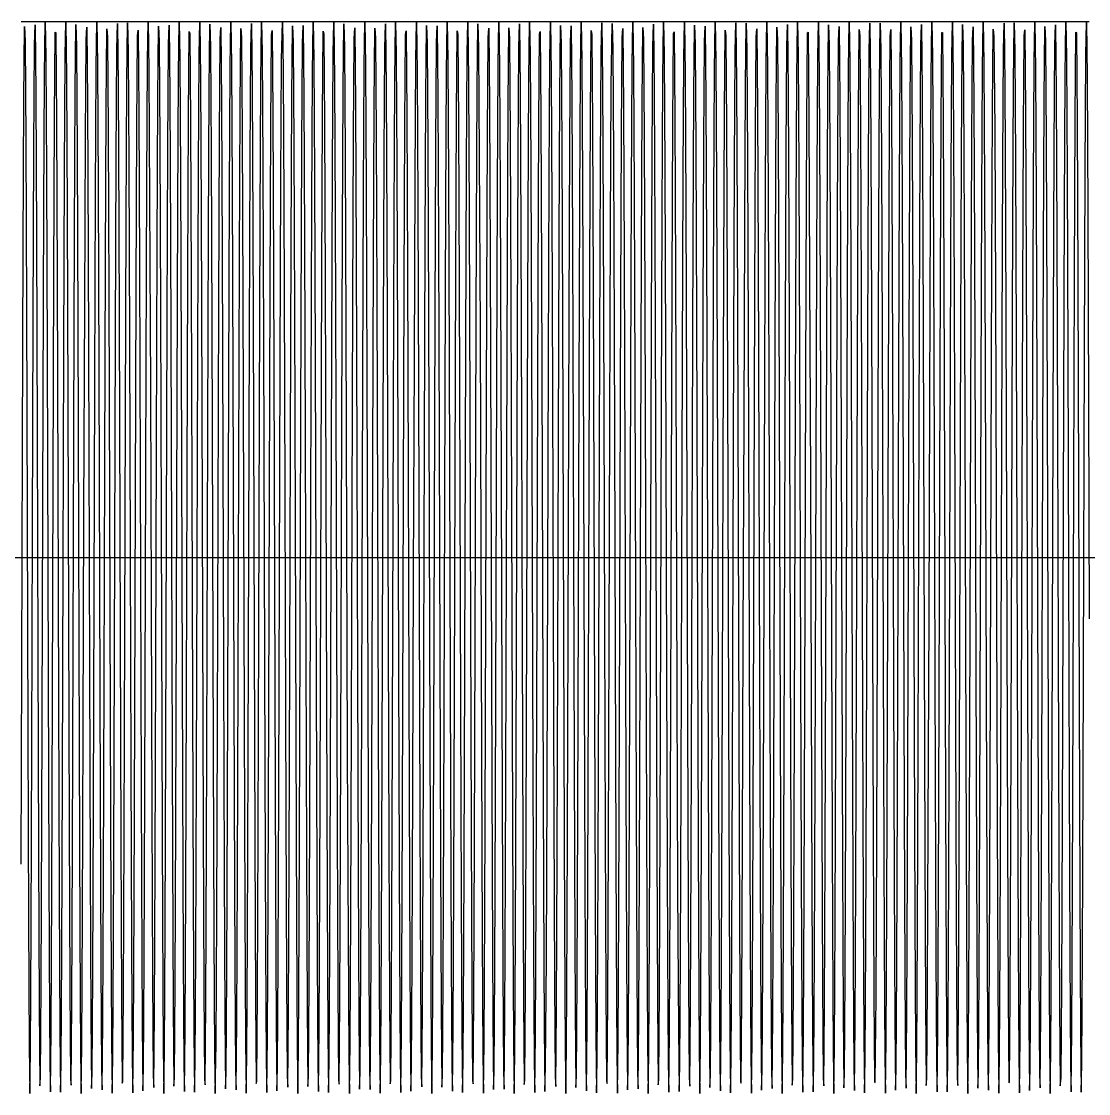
# Model space of a CAD drawing. Header units: metres. Extents: x 5 to 509, y -1 to 159.
# Drawn here: x 212.22 to 228.15, y 121 to 137 of the extents above; entities that cross this region are included whole.
import ezdxf

# ---------------------------------------------------------------- set-up
doc = ezdxf.new("R2010")
doc.units = ezdxf.units.M
doc.linetypes.add('DASHED', pattern=[0.6, 0.35, -0.25])
doc.layers.add('BASE', color=8, linetype='Continuous')
doc.layers.add('WAVE', color=7, linetype='Continuous')

msp = doc.modelspace()

# ---------------------------------------------------------------- linework, layer by layer
at = {"layer": 'BASE'}
msp.add_line((29, 129), (501, 129), dxfattribs=at)
at = {"layer": 'WAVE', "linetype": 'DASHED'}
msp.add_lwpolyline([(212.216, 137), (212.226, 137), (212.236, 137), (212.246, 137), (212.256, 137), (212.266, 137), (212.276, 137), (212.286, 137), (212.296, 137), (212.306, 137), (212.316, 137), (212.326, 137), (212.336, 137), (212.346, 137), (212.356, 137), (212.366, 137), (212.376, 137), (212.386, 137), (212.396, 137), (212.406, 137), (212.416, 137), (212.426, 137), (212.436, 137), (212.446, 137), (212.456, 137), (212.466, 137), (212.476, 137), (212.486, 137), (212.496, 137), (212.506, 137), (212.516, 137), (212.526, 137), (212.536, 137), (212.546, 137), (212.556, 137), (212.566, 137), (212.576, 137), (212.586, 137), (212.596, 137), (212.606, 137), (212.616, 137), (212.626, 137), (212.636, 137), (212.646, 137), (212.656, 137), (212.666, 137), (212.676, 137), (212.686, 137), (212.696, 137), (212.706, 137), (212.716, 137), (212.726, 137), (212.736, 137), (212.746, 137), (212.756, 137), (212.766, 137), (212.776, 137), (212.786, 137), (212.796, 137), (212.806, 137), (212.816, 137), (212.826, 137), (212.836, 137), (212.846, 137), (212.856, 137), (212.866, 137), (212.876, 137), (212.886, 137), (212.896, 137), (212.906, 137), (212.916, 137), (212.926, 137), (212.936, 137), (212.946, 137), (212.956, 137), (212.966, 137), (212.976, 137), (212.986, 137), (212.996, 137), (213.006, 137), (213.016, 137), (213.026, 137), (213.036, 137), (213.046, 137), (213.056, 137), (213.066, 137), (213.076, 137), (213.086, 137), (213.096, 137), (213.106, 137), (213.116, 137), (213.126, 137), (213.136, 137), (213.146, 137), (213.156, 137), (213.166, 137), (213.176, 137), (213.186, 137), (213.196, 137), (213.206, 137), (213.216, 137), (213.226, 137), (213.236, 137), (213.246, 137), (213.256, 137), (213.266, 137), (213.276, 137), (213.286, 137), (213.296, 137), (213.306, 137), (213.316, 137), (213.326, 137), (213.336, 137), (213.346, 137), (213.356, 137), (213.366, 137), (213.376, 137), (213.386, 137), (213.396, 137), (213.406, 137), (213.416, 137), (213.426, 137), (213.436, 137), (213.446, 137), (213.456, 137), (213.466, 137), (213.476, 137), (213.486, 137), (213.496, 137), (213.506, 137), (213.516, 137), (213.526, 137), (213.536, 137), (213.546, 137), (213.556, 137), (213.566, 137), (213.576, 137), (213.586, 137), (213.596, 137), (213.606, 137), (213.616, 137), (213.626, 137), (213.636, 137), (213.646, 137), (213.656, 137), (213.666, 137), (213.676, 137), (213.686, 137), (213.696, 137), (213.706, 137), (213.716, 137), (213.726, 137), (213.736, 137), (213.746, 137), (213.756, 137), (213.766, 137), (213.776, 137), (213.786, 137), (213.796, 137), (213.806, 137), (213.816, 137), (213.826, 137), (213.836, 137), (213.846, 137), (213.856, 137), (213.866, 137), (213.876, 137), (213.886, 137), (213.896, 137), (213.906, 137), (213.916, 137), (213.926, 137), (213.936, 137), (213.946, 137), (213.956, 137), (213.966, 137), (213.976, 137), (213.986, 137), (213.996, 137), (214.006, 137), (214.016, 137), (214.026, 137), (214.036, 137), (214.046, 137), (214.056, 137), (214.066, 137), (214.076, 137), (214.086, 137), (214.096, 137), (214.106, 137), (214.116, 137), (214.126, 137), (214.136, 137), (214.146, 137), (214.156, 137), (214.166, 137), (214.176, 137), (214.186, 137), (214.196, 137), (214.206, 137), (214.216, 137), (214.226, 137), (214.236, 137), (214.246, 137), (214.256, 137), (214.266, 137), (214.276, 137), (214.286, 137), (214.296, 137), (214.306, 137), (214.316, 137), (214.326, 137), (214.336, 137), (214.346, 137), (214.356, 137), (214.366, 137), (214.376, 137), (214.386, 137), (214.396, 137), (214.406, 137), (214.416, 137), (214.426, 137), (214.436, 137), (214.446, 137), (214.456, 137), (214.466, 137), (214.476, 137), (214.486, 137), (214.496, 137), (214.506, 137), (214.516, 137), (214.526, 137), (214.536, 137), (214.546, 137), (214.556, 137), (214.566, 137), (214.576, 137), (214.586, 137), (214.596, 137), (214.606, 137), (214.616, 137), (214.626, 137), (214.636, 137), (214.646, 137), (214.656, 137), (214.666, 137), (214.676, 137), (214.686, 137), (214.696, 137), (214.706, 137), (214.716, 137), (214.726, 137), (214.736, 137), (214.746, 137), (214.756, 137), (214.766, 137), (214.776, 137), (214.786, 137), (214.796, 137), (214.806, 137), (214.816, 137), (214.826, 137), (214.836, 137), (214.846, 137), (214.856, 137), (214.866, 137), (214.876, 137), (214.886, 137), (214.896, 137), (214.906, 137), (214.916, 137), (214.926, 137), (214.936, 137), (214.946, 137), (214.956, 137), (214.966, 137), (214.976, 137), (214.986, 137), (214.996, 137), (215.006, 137), (215.016, 137), (215.026, 137), (215.036, 137), (215.046, 137), (215.056, 137), (215.066, 137), (215.076, 137), (215.086, 137), (215.096, 137), (215.106, 137), (215.116, 137), (215.126, 137), (215.136, 137), (215.146, 137), (215.156, 137), (215.166, 137), (215.176, 137), (215.186, 137), (215.196, 137), (215.206, 137), (215.216, 137), (215.226, 137), (215.236, 137), (215.246, 137), (215.256, 137), (215.266, 137), (215.276, 137), (215.286, 137), (215.296, 137), (215.306, 137), (215.316, 137), (215.326, 137), (215.336, 137), (215.346, 137), (215.356, 137), (215.366, 137), (215.376, 137), (215.386, 137), (215.396, 137), (215.406, 137), (215.416, 137), (215.426, 137), (215.436, 137), (215.446, 137), (215.456, 137), (215.466, 137), (215.476, 137), (215.486, 137), (215.496, 137), (215.506, 137), (215.516, 137), (215.526, 137), (215.536, 137), (215.546, 137), (215.556, 137), (215.566, 137), (215.576, 137), (215.586, 137), (215.596, 137), (215.606, 137), (215.616, 137), (215.626, 137), (215.636, 137), (215.646, 137), (215.656, 137), (215.666, 137), (215.676, 137), (215.686, 137), (215.696, 137), (215.706, 137), (215.716, 137), (215.726, 137), (215.736, 137), (215.746, 137), (215.756, 137), (215.766, 137), (215.776, 137), (215.786, 137), (215.796, 137), (215.806, 137), (215.816, 137), (215.826, 137), (215.836, 137), (215.846, 137), (215.856, 137), (215.866, 137), (215.876, 137), (215.886, 137), (215.896, 137), (215.906, 137), (215.916, 137), (215.926, 137), (215.936, 137), (215.946, 137), (215.956, 137), (215.966, 137), (215.976, 137), (215.986, 137), (215.996, 137), (216.006, 137), (216.016, 137), (216.026, 137), (216.036, 137), (216.046, 137), (216.056, 137), (216.066, 137), (216.076, 137), (216.086, 137), (216.096, 137), (216.106, 137), (216.116, 137), (216.126, 137), (216.136, 137), (216.146, 137), (216.156, 137), (216.166, 137), (216.176, 137), (216.186, 137), (216.196, 137), (216.206, 137), (216.216, 137), (216.226, 137), (216.236, 137), (216.246, 137), (216.256, 137), (216.266, 137), (216.276, 137), (216.286, 137), (216.296, 137), (216.306, 137), (216.316, 137), (216.326, 137), (216.336, 137), (216.346, 137), (216.356, 137), (216.366, 137), (216.376, 137), (216.386, 137), (216.396, 137), (216.406, 137), (216.416, 137), (216.426, 137), (216.436, 137), (216.446, 137), (216.456, 137), (216.466, 137), (216.476, 137), (216.486, 137), (216.496, 137), (216.506, 137), (216.516, 137), (216.526, 137), (216.536, 137), (216.546, 137), (216.556, 137), (216.566, 137), (216.576, 137), (216.586, 137), (216.596, 137), (216.606, 137), (216.616, 137), (216.626, 137), (216.636, 137), (216.646, 137), (216.656, 137), (216.666, 137), (216.676, 137), (216.686, 137), (216.696, 137), (216.706, 137), (216.716, 137), (216.726, 137), (216.736, 137), (216.746, 137), (216.756, 137), (216.766, 137), (216.776, 137), (216.786, 137), (216.796, 137), (216.806, 137), (216.816, 137), (216.826, 137), (216.836, 137), (216.846, 137), (216.856, 137), (216.866, 137), (216.876, 137), (216.886, 137), (216.896, 137), (216.906, 137), (216.916, 137), (216.926, 137), (216.936, 137), (216.946, 137), (216.956, 137), (216.966, 137), (216.976, 137), (216.986, 137), (216.996, 137), (217.006, 137), (217.016, 137), (217.026, 137), (217.036, 137), (217.046, 137), (217.056, 137), (217.066, 137), (217.076, 137), (217.086, 137), (217.096, 137), (217.106, 137), (217.116, 137), (217.126, 137), (217.136, 137), (217.146, 137), (217.156, 137), (217.166, 137), (217.176, 137), (217.186, 137), (217.196, 137), (217.206, 137), (217.216, 137), (217.226, 137), (217.236, 137), (217.246, 137), (217.256, 137), (217.266, 137), (217.276, 137), (217.286, 137), (217.296, 137), (217.306, 137), (217.316, 137), (217.326, 137), (217.336, 137), (217.346, 137), (217.356, 137), (217.366, 137), (217.376, 137), (217.386, 137), (217.396, 137), (217.406, 137), (217.416, 137), (217.426, 137), (217.436, 137), (217.446, 137), (217.456, 137), (217.466, 137), (217.476, 137), (217.486, 137), (217.496, 137), (217.506, 137), (217.516, 137), (217.526, 137), (217.536, 137), (217.546, 137), (217.556, 137), (217.566, 137), (217.576, 137), (217.586, 137), (217.596, 137), (217.606, 137), (217.616, 137), (217.626, 137), (217.636, 137), (217.646, 137), (217.656, 137), (217.666, 137), (217.676, 137), (217.686, 137), (217.696, 137), (217.706, 137), (217.716, 137), (217.726, 137), (217.736, 137), (217.746, 137), (217.756, 137), (217.766, 137), (217.776, 137), (217.786, 137), (217.796, 137), (217.806, 137), (217.816, 137), (217.826, 137), (217.836, 137), (217.846, 137), (217.856, 137), (217.866, 137), (217.876, 137), (217.886, 137), (217.896, 137), (217.906, 137), (217.916, 137), (217.926, 137), (217.936, 137), (217.946, 137), (217.956, 137), (217.966, 137), (217.976, 137), (217.986, 137), (217.996, 137), (218.006, 137), (218.016, 137), (218.026, 137), (218.036, 137), (218.046, 137), (218.056, 137), (218.066, 137), (218.076, 137), (218.086, 137), (218.096, 137), (218.106, 137), (218.116, 137), (218.126, 137), (218.136, 137), (218.146, 137), (218.156, 137), (218.166, 137), (218.176, 137), (218.186, 137), (218.196, 137), (218.206, 137), (218.216, 137), (218.226, 137), (218.236, 137), (218.246, 137), (218.256, 137), (218.266, 137), (218.276, 137), (218.286, 137), (218.296, 137), (218.306, 137), (218.316, 137), (218.326, 137), (218.336, 137), (218.346, 137), (218.356, 137), (218.366, 137), (218.376, 137), (218.386, 137), (218.396, 137), (218.406, 137), (218.416, 137), (218.426, 137), (218.436, 137), (218.446, 137), (218.456, 137), (218.466, 137), (218.476, 137), (218.486, 137), (218.496, 137), (218.506, 137), (218.516, 137), (218.526, 137), (218.536, 137), (218.546, 137), (218.556, 137), (218.566, 137), (218.576, 137), (218.586, 137), (218.596, 137), (218.606, 137), (218.616, 137), (218.626, 137), (218.636, 137), (218.646, 137), (218.656, 137), (218.666, 137), (218.676, 137), (218.686, 137), (218.696, 137), (218.706, 137), (218.716, 137), (218.726, 137), (218.736, 137), (218.746, 137), (218.756, 137), (218.766, 137), (218.776, 137), (218.786, 137), (218.796, 137), (218.806, 137), (218.816, 137), (218.826, 137), (218.836, 137), (218.846, 137), (218.856, 137), (218.866, 137), (218.876, 137), (218.886, 137), (218.896, 137), (218.906, 137), (218.916, 137), (218.926, 137), (218.936, 137), (218.946, 137), (218.956, 137), (218.966, 137), (218.976, 137), (218.986, 137), (218.996, 137), (219.006, 137), (219.016, 137), (219.026, 137), (219.036, 137), (219.046, 137), (219.056, 137), (219.066, 137), (219.076, 137), (219.086, 137), (219.096, 137), (219.106, 137), (219.116, 137), (219.126, 137), (219.136, 137), (219.146, 137), (219.156, 137), (219.166, 137), (219.176, 137), (219.186, 137), (219.196, 137), (219.206, 137), (219.216, 137), (219.226, 137), (219.236, 137), (219.246, 137), (219.256, 137), (219.266, 137), (219.276, 137), (219.286, 137), (219.296, 137), (219.306, 137), (219.316, 137), (219.326, 137), (219.336, 137), (219.346, 137), (219.356, 137), (219.366, 137), (219.376, 137), (219.386, 137), (219.396, 137), (219.406, 137), (219.416, 137), (219.426, 137), (219.436, 137), (219.446, 137), (219.456, 137), (219.466, 137), (219.476, 137), (219.486, 137), (219.496, 137), (219.506, 137), (219.516, 137), (219.526, 137), (219.536, 137), (219.546, 137), (219.556, 137), (219.566, 137), (219.576, 137), (219.586, 137), (219.596, 137), (219.606, 137), (219.616, 137), (219.626, 137), (219.636, 137), (219.646, 137), (219.656, 137), (219.666, 137), (219.676, 137), (219.686, 137), (219.696, 137), (219.706, 137), (219.716, 137), (219.726, 137), (219.736, 137), (219.746, 137), (219.756, 137), (219.766, 137), (219.776, 137), (219.786, 137), (219.796, 137), (219.806, 137), (219.816, 137), (219.826, 137), (219.836, 137), (219.846, 137), (219.856, 137), (219.866, 137), (219.876, 137), (219.886, 137), (219.896, 137), (219.906, 137), (219.916, 137), (219.926, 137), (219.936, 137), (219.946, 137), (219.956, 137), (219.966, 137), (219.976, 137), (219.986, 137), (219.996, 137), (220.006, 137), (220.016, 137), (220.026, 137), (220.036, 137), (220.046, 137), (220.056, 137), (220.066, 137), (220.076, 137), (220.086, 137), (220.096, 137), (220.106, 137), (220.116, 137), (220.126, 137), (220.136, 137), (220.146, 137), (220.156, 137), (220.166, 137), (220.176, 137), (220.186, 137), (220.196, 137), (220.206, 137), (220.216, 137), (220.226, 137), (220.236, 137), (220.246, 137), (220.256, 137), (220.266, 137), (220.276, 137), (220.286, 137), (220.296, 137), (220.306, 137), (220.316, 137), (220.326, 137), (220.336, 137), (220.346, 137), (220.356, 137), (220.366, 137), (220.376, 137), (220.386, 137), (220.396, 137), (220.406, 137), (220.416, 137), (220.426, 137), (220.436, 137), (220.446, 137), (220.456, 137), (220.466, 137), (220.476, 137), (220.486, 137), (220.496, 137), (220.506, 137), (220.516, 137), (220.526, 137), (220.536, 137), (220.546, 137), (220.556, 137), (220.566, 137), (220.576, 137), (220.586, 137), (220.596, 137), (220.606, 137), (220.616, 137), (220.626, 137), (220.636, 137), (220.646, 137), (220.656, 137), (220.666, 137), (220.676, 137), (220.686, 137), (220.696, 137), (220.706, 137), (220.716, 137), (220.726, 137), (220.736, 137), (220.746, 137), (220.756, 137), (220.766, 137), (220.776, 137), (220.786, 137), (220.796, 137), (220.806, 137), (220.816, 137), (220.826, 137), (220.836, 137), (220.846, 137), (220.856, 137), (220.866, 137), (220.876, 137), (220.886, 137), (220.896, 137), (220.906, 137), (220.916, 137), (220.926, 137), (220.936, 137), (220.946, 137), (220.956, 137), (220.966, 137), (220.976, 137), (220.986, 137), (220.996, 137), (221.006, 137), (221.016, 137), (221.026, 137), (221.036, 137), (221.046, 137), (221.056, 137), (221.066, 137), (221.076, 137), (221.086, 137), (221.096, 137), (221.106, 137), (221.116, 137), (221.126, 137), (221.136, 137), (221.146, 137), (221.156, 137), (221.166, 137), (221.176, 137), (221.186, 137), (221.196, 137), (221.206, 137), (221.216, 137), (221.226, 137), (221.236, 137), (221.246, 137), (221.256, 137), (221.266, 137), (221.276, 137), (221.286, 137), (221.296, 137), (221.306, 137), (221.316, 137), (221.326, 137), (221.336, 137), (221.346, 137), (221.356, 137), (221.366, 137), (221.376, 137), (221.386, 137), (221.396, 137), (221.406, 137), (221.416, 137), (221.426, 137), (221.436, 137), (221.446, 137), (221.456, 137), (221.466, 137), (221.476, 137), (221.486, 137), (221.496, 137), (221.506, 137), (221.516, 137), (221.526, 137), (221.536, 137), (221.546, 137), (221.556, 137), (221.566, 137), (221.576, 137), (221.586, 137), (221.596, 137), (221.606, 137), (221.616, 137), (221.626, 137), (221.636, 137), (221.646, 137), (221.656, 137), (221.666, 137), (221.676, 137), (221.686, 137), (221.696, 137), (221.706, 137), (221.716, 137), (221.726, 137), (221.736, 137), (221.746, 137), (221.756, 137), (221.766, 137), (221.776, 137), (221.786, 137), (221.796, 137), (221.806, 137), (221.816, 137), (221.826, 137), (221.836, 137), (221.846, 137), (221.856, 137), (221.866, 137), (221.876, 137), (221.886, 137), (221.896, 137), (221.906, 137), (221.916, 137), (221.926, 137), (221.936, 137), (221.946, 137), (221.956, 137), (221.966, 137), (221.976, 137), (221.986, 137), (221.996, 137), (222.006, 137), (222.016, 137), (222.026, 137), (222.036, 137), (222.046, 137), (222.056, 137), (222.066, 137), (222.076, 137), (222.086, 137), (222.096, 137), (222.106, 137), (222.116, 137), (222.126, 137), (222.136, 137), (222.146, 137), (222.156, 137), (222.166, 137), (222.176, 137), (222.186, 137), (222.196, 137), (222.206, 137), (222.216, 137), (222.226, 137), (222.236, 137), (222.246, 137), (222.256, 137), (222.266, 137), (222.276, 137), (222.286, 137), (222.296, 137), (222.306, 137), (222.316, 137), (222.326, 137), (222.336, 137), (222.346, 137), (222.356, 137), (222.366, 137), (222.376, 137), (222.386, 137), (222.396, 137), (222.406, 137), (222.416, 137), (222.426, 137), (222.436, 137), (222.446, 137), (222.456, 137), (222.466, 137), (222.476, 137), (222.486, 137), (222.496, 137), (222.506, 137), (222.516, 137), (222.526, 137), (222.536, 137), (222.546, 137), (222.556, 137), (222.566, 137), (222.576, 137), (222.586, 137), (222.596, 137), (222.606, 137), (222.616, 137), (222.626, 137), (222.636, 137), (222.646, 137), (222.656, 137), (222.666, 137), (222.676, 137), (222.686, 137), (222.696, 137), (222.706, 137), (222.716, 137), (222.726, 137), (222.736, 137), (222.746, 137), (222.756, 137), (222.766, 137), (222.776, 137), (222.786, 137), (222.796, 137), (222.806, 137), (222.816, 137), (222.826, 137), (222.836, 137), (222.846, 137), (222.856, 137), (222.866, 137), (222.876, 137), (222.886, 137), (222.896, 137), (222.906, 137), (222.916, 137), (222.926, 137), (222.936, 137), (222.946, 137), (222.956, 137), (222.966, 137), (222.976, 137), (222.986, 137), (222.996, 137), (223.006, 137), (223.016, 137), (223.026, 137), (223.036, 137), (223.046, 137), (223.056, 137), (223.066, 137), (223.076, 137), (223.086, 137), (223.096, 137), (223.106, 137), (223.116, 137), (223.126, 137), (223.136, 137), (223.146, 137), (223.156, 137), (223.166, 137), (223.176, 137), (223.186, 137), (223.196, 137), (223.206, 137), (223.216, 137), (223.226, 137), (223.236, 137), (223.246, 137), (223.256, 137), (223.266, 137), (223.276, 137), (223.286, 137), (223.296, 137), (223.306, 137), (223.316, 137), (223.326, 137), (223.336, 137), (223.346, 137), (223.356, 137), (223.366, 137), (223.376, 137), (223.386, 137), (223.396, 137), (223.406, 137), (223.416, 137), (223.426, 137), (223.436, 137), (223.446, 137), (223.456, 137), (223.466, 137), (223.476, 137), (223.486, 137), (223.496, 137), (223.506, 137), (223.516, 137), (223.526, 137), (223.536, 137), (223.546, 137), (223.556, 137), (223.566, 137), (223.576, 137), (223.586, 137), (223.596, 137), (223.606, 137), (223.616, 137), (223.626, 137), (223.636, 137), (223.646, 137), (223.656, 137), (223.666, 137), (223.676, 137), (223.686, 137), (223.696, 137), (223.706, 137), (223.716, 137), (223.726, 137), (223.736, 137), (223.746, 137), (223.756, 137), (223.766, 137), (223.776, 137), (223.786, 137), (223.796, 137), (223.806, 137), (223.816, 137), (223.826, 137), (223.836, 137), (223.846, 137), (223.856, 137), (223.866, 137), (223.876, 137), (223.886, 137), (223.896, 137), (223.906, 137), (223.916, 137), (223.926, 137), (223.936, 137), (223.946, 137), (223.956, 137), (223.966, 137), (223.976, 137), (223.986, 137), (223.996, 137), (224.006, 137), (224.016, 137), (224.026, 137), (224.036, 137), (224.046, 137), (224.056, 137), (224.066, 137), (224.076, 137), (224.086, 137), (224.096, 137), (224.106, 137), (224.116, 137), (224.126, 137), (224.136, 137), (224.146, 137), (224.156, 137), (224.166, 137), (224.176, 137), (224.186, 137), (224.196, 137), (224.206, 137), (224.216, 137), (224.226, 137), (224.236, 137), (224.246, 137), (224.256, 137), (224.266, 137), (224.276, 137), (224.286, 137), (224.296, 137), (224.306, 137), (224.316, 137), (224.326, 137), (224.336, 137), (224.346, 137), (224.356, 137), (224.366, 137), (224.376, 137), (224.386, 137), (224.396, 137), (224.406, 137), (224.416, 137), (224.426, 137), (224.436, 137), (224.446, 137), (224.456, 137), (224.466, 137), (224.476, 137), (224.486, 137), (224.496, 137), (224.506, 137), (224.516, 137), (224.526, 137), (224.536, 137), (224.546, 137), (224.556, 137), (224.566, 137), (224.576, 137), (224.586, 137), (224.596, 137), (224.606, 137), (224.616, 137), (224.626, 137), (224.636, 137), (224.646, 137), (224.656, 137), (224.666, 137), (224.676, 137), (224.686, 137), (224.696, 137), (224.706, 137), (224.716, 137), (224.726, 137), (224.736, 137), (224.746, 137), (224.756, 137), (224.766, 137), (224.776, 137), (224.786, 137), (224.796, 137), (224.806, 137), (224.816, 137), (224.826, 137), (224.836, 137), (224.846, 137), (224.856, 137), (224.866, 137), (224.876, 137), (224.886, 137), (224.896, 137), (224.906, 137), (224.916, 137), (224.926, 137), (224.936, 137), (224.946, 137), (224.956, 137), (224.966, 137), (224.976, 137), (224.986, 137), (224.996, 137), (225.007, 137), (225.017, 137), (225.027, 137), (225.037, 137), (225.047, 137), (225.057, 137), (225.067, 137), (225.077, 137), (225.087, 137), (225.097, 137), (225.107, 137), (225.117, 137), (225.127, 137), (225.137, 137), (225.147, 137), (225.157, 137), (225.167, 137), (225.177, 137), (225.187, 137), (225.197, 137), (225.207, 137), (225.217, 137), (225.227, 137), (225.237, 137), (225.247, 137), (225.257, 137), (225.267, 137), (225.277, 137), (225.287, 137), (225.297, 137), (225.307, 137), (225.317, 137), (225.327, 137), (225.337, 137), (225.347, 137), (225.357, 137), (225.367, 137), (225.377, 137), (225.387, 137), (225.397, 137), (225.407, 137), (225.417, 137), (225.427, 137), (225.437, 137), (225.447, 137), (225.457, 137), (225.467, 137), (225.477, 137), (225.487, 137), (225.497, 137), (225.507, 137), (225.517, 137), (225.527, 137), (225.537, 137), (225.547, 137), (225.557, 137), (225.567, 137), (225.577, 137), (225.587, 137), (225.597, 137), (225.607, 137), (225.617, 137), (225.627, 137), (225.637, 137), (225.647, 137), (225.657, 137), (225.667, 137), (225.677, 137), (225.687, 137), (225.697, 137), (225.707, 137), (225.717, 137), (225.727, 137), (225.737, 137), (225.747, 137), (225.757, 137), (225.767, 137), (225.777, 137), (225.787, 137), (225.797, 137), (225.807, 137), (225.817, 137), (225.827, 137), (225.837, 137), (225.847, 137), (225.857, 137), (225.867, 137), (225.877, 137), (225.887, 137), (225.897, 137), (225.907, 137), (225.917, 137), (225.927, 137), (225.937, 137), (225.947, 137), (225.957, 137), (225.967, 137), (225.977, 137), (225.987, 137), (225.997, 137), (226.007, 137), (226.017, 137), (226.027, 137), (226.037, 137), (226.047, 137), (226.057, 137), (226.067, 137), (226.077, 137), (226.087, 137), (226.097, 137), (226.107, 137), (226.117, 137), (226.127, 137), (226.137, 137), (226.147, 137), (226.157, 137), (226.167, 137), (226.177, 137), (226.187, 137), (226.197, 137), (226.207, 137), (226.217, 137), (226.227, 137), (226.237, 137), (226.247, 137), (226.257, 137), (226.267, 137), (226.277, 137), (226.287, 137), (226.297, 137), (226.307, 137), (226.317, 137), (226.327, 137), (226.337, 137), (226.347, 137), (226.357, 137), (226.367, 137), (226.377, 137), (226.387, 137), (226.397, 137), (226.407, 137), (226.417, 137), (226.427, 137), (226.437, 137), (226.447, 137), (226.457, 137), (226.467, 137), (226.477, 137), (226.487, 137), (226.497, 137), (226.507, 137), (226.517, 137), (226.527, 137), (226.537, 137), (226.547, 137), (226.557, 137), (226.567, 137), (226.577, 137), (226.587, 137), (226.597, 137), (226.607, 137), (226.617, 137), (226.627, 137), (226.637, 137), (226.647, 137), (226.657, 137), (226.667, 137), (226.677, 137), (226.687, 137), (226.697, 137), (226.707, 137), (226.717, 137), (226.727, 137), (226.737, 137), (226.747, 137), (226.757, 137), (226.767, 137), (226.777, 137), (226.787, 137), (226.797, 137), (226.807, 137), (226.817, 137), (226.827, 137), (226.837, 137), (226.847, 137), (226.857, 137), (226.867, 137), (226.877, 137), (226.887, 137), (226.897, 137), (226.907, 137), (226.917, 137), (226.927, 137), (226.937, 137), (226.947, 137), (226.957, 137), (226.967, 137), (226.977, 137), (226.987, 137), (226.997, 137), (227.007, 137), (227.017, 137), (227.027, 137), (227.037, 137), (227.047, 137), (227.057, 137), (227.067, 137), (227.077, 137), (227.087, 137), (227.097, 137), (227.107, 137), (227.117, 137), (227.127, 137), (227.137, 137), (227.147, 137), (227.157, 137), (227.167, 137), (227.177, 137), (227.187, 137), (227.197, 137), (227.207, 137), (227.217, 137), (227.227, 137), (227.237, 137), (227.247, 137), (227.257, 137), (227.267, 137), (227.277, 137), (227.287, 137), (227.297, 137), (227.307, 137), (227.317, 137), (227.327, 137), (227.337, 137), (227.347, 137), (227.357, 137), (227.367, 137), (227.377, 137), (227.387, 137), (227.397, 137), (227.407, 137), (227.417, 137), (227.427, 137), (227.437, 137), (227.447, 137), (227.457, 137), (227.467, 137), (227.477, 137), (227.487, 137), (227.497, 137), (227.507, 137), (227.517, 137), (227.527, 137), (227.537, 137), (227.547, 137), (227.557, 137), (227.567, 137), (227.577, 137), (227.587, 137), (227.597, 137), (227.607, 137), (227.617, 137), (227.627, 137), (227.637, 137), (227.647, 137), (227.657, 137), (227.667, 137), (227.677, 137), (227.687, 137), (227.697, 137), (227.707, 137), (227.717, 137), (227.727, 137), (227.737, 137), (227.747, 137), (227.757, 137), (227.767, 137), (227.777, 137), (227.787, 137), (227.797, 137), (227.807, 137), (227.817, 137), (227.827, 137), (227.837, 137), (227.847, 137), (227.857, 137), (227.867, 137), (227.877, 137), (227.887, 137), (227.897, 137), (227.907, 137), (227.917, 137), (227.927, 137), (227.937, 137), (227.947, 137), (227.957, 137), (227.967, 137), (227.977, 137), (227.987, 137), (227.997, 137), (228.007, 137), (228.017, 137), (228.027, 137), (228.037, 137), (228.047, 137), (228.057, 137), (228.067, 137), (228.077, 137), (228.087, 137), (228.097, 137), (228.107, 137), (228.117, 137), (228.127, 137), (228.137, 137), (228.147, 137), (228.157, 137)], dxfattribs=at)
at = {"layer": 'WAVE'}
msp.add_lwpolyline([(212.216, 124.424), (212.226, 127.407), (212.236, 130.652), (212.246, 133.625), (212.256, 135.837), (212.266, 136.924), (212.276, 136.708), (212.286, 135.224), (212.296, 132.716), (212.306, 129.596), (212.316, 126.379), (212.326, 123.592), (212.336, 121.696), (212.346, 121.001), (212.356, 121.621), (212.366, 123.456), (212.376, 126.203), (212.386, 129.41), (212.396, 132.549), (212.406, 135.105), (212.416, 136.656), (212.426, 136.948), (212.436, 135.932), (212.446, 133.776), (212.456, 130.835), (212.466, 127.591), (212.476, 124.579), (212.486, 122.295), (212.496, 121.113), (212.506, 121.229), (212.516, 122.623), (212.526, 125.067), (212.536, 128.157), (212.546, 131.386), (212.556, 134.223), (212.566, 136.2), (212.576, 136.993), (212.586, 136.471), (212.596, 134.72), (212.606, 132.028), (212.616, 128.838), (212.626, 125.675), (212.636, 123.058), (212.646, 121.419), (212.656, 121.028), (212.666, 121.947), (212.676, 124.027), (212.686, 126.925), (212.696, 130.165), (212.706, 133.212), (212.716, 135.567), (212.726, 136.841), (212.736, 136.826), (212.746, 135.523), (212.756, 133.147), (212.766, 130.089), (212.776, 126.851), (212.786, 123.968), (212.796, 121.912), (212.806, 121.022), (212.816, 121.444), (212.826, 123.11), (212.836, 125.744), (212.846, 128.915), (212.856, 132.099), (212.866, 134.773), (212.876, 136.498), (212.886, 136.989), (212.896, 136.166), (212.906, 134.164), (212.916, 131.313), (212.926, 128.081), (212.936, 125), (212.946, 122.577), (212.956, 121.211), (212.966, 121.126), (212.976, 122.337), (212.986, 124.643), (212.996, 127.667), (213.006, 130.909), (213.016, 133.838), (213.026, 135.97), (213.036, 136.956), (213.046, 136.633), (213.056, 135.055), (213.066, 132.48), (213.076, 129.333), (213.086, 126.131), (213.096, 123.401), (213.106, 121.592), (213.116, 121.002), (213.126, 121.727), (213.136, 123.649), (213.146, 126.451), (213.156, 129.673), (213.166, 132.784), (213.176, 135.272), (213.186, 136.728), (213.196, 136.914), (213.206, 135.797), (213.216, 133.562), (213.226, 130.577), (213.236, 127.332), (213.246, 124.362), (213.256, 122.154), (213.266, 121.073), (213.276, 121.296), (213.286, 122.786), (213.296, 125.299), (213.306, 128.42), (213.316, 131.637), (213.326, 134.42), (213.336, 136.311), (213.346, 137), (213.356, 136.372), (213.366, 134.532), (213.376, 131.782), (213.386, 128.574), (213.396, 125.436), (213.406, 122.885), (213.416, 121.339), (213.426, 121.054), (213.436, 122.076), (213.446, 124.237), (213.456, 127.181), (213.466, 130.425), (213.476, 133.434), (213.486, 135.714), (213.496, 136.889), (213.506, 136.767), (213.516, 135.367), (213.526, 132.919), (213.536, 129.827), (213.546, 126.598), (213.556, 123.765), (213.566, 121.793), (213.576, 121.007), (213.586, 121.535), (213.596, 123.292), (213.606, 125.987), (213.616, 129.178), (213.626, 132.34), (213.636, 134.953), (213.646, 136.586), (213.656, 136.971), (213.666, 136.045), (213.676, 133.96), (213.686, 131.059), (213.696, 127.819), (213.706, 124.774), (213.716, 122.424), (213.726, 121.155), (213.736, 121.178), (213.746, 122.487), (213.756, 124.867), (213.766, 127.928), (213.776, 131.164), (213.786, 134.045), (213.796, 136.096), (213.806, 136.98), (213.816, 136.55), (213.826, 134.879), (213.836, 132.241), (213.846, 129.069), (213.856, 125.886), (213.866, 123.216), (213.876, 121.496), (213.886, 121.012), (213.896, 121.841), (213.906, 123.848), (213.916, 126.703), (213.926, 129.935), (213.936, 133.014), (213.946, 135.432), (213.956, 136.792), (213.966, 136.871), (213.976, 135.654), (213.986, 133.343), (213.996, 130.317), (214.006, 127.075), (214.016, 124.149), (214.026, 122.022), (214.036, 121.042), (214.046, 121.371), (214.056, 122.956), (214.066, 125.535), (214.076, 128.683), (214.086, 131.884), (214.096, 134.611), (214.106, 136.414), (214.116, 136.998), (214.126, 136.266), (214.136, 134.339), (214.146, 131.533), (214.156, 128.311), (214.166, 125.202), (214.176, 122.718), (214.186, 121.267), (214.196, 121.089), (214.206, 122.212), (214.216, 124.451), (214.226, 127.439), (214.236, 130.684), (214.246, 133.652), (214.256, 135.854), (214.266, 136.929), (214.276, 136.699), (214.286, 135.203), (214.296, 132.687), (214.306, 129.564), (214.316, 126.348), (214.326, 123.568), (214.336, 121.682), (214.346, 121), (214.356, 121.634), (214.366, 123.48), (214.376, 126.233), (214.386, 129.442), (214.396, 132.578), (214.406, 135.126), (214.416, 136.665), (214.426, 136.944), (214.436, 135.916), (214.446, 133.75), (214.456, 130.803), (214.466, 127.559), (214.476, 124.552), (214.486, 122.277), (214.496, 121.108), (214.506, 121.237), (214.516, 122.643), (214.526, 125.095), (214.536, 128.19), (214.546, 131.417), (214.556, 134.247), (214.566, 136.214), (214.576, 136.994), (214.586, 136.459), (214.596, 134.697), (214.606, 131.998), (214.616, 128.805), (214.626, 125.645), (214.636, 123.036), (214.646, 121.409), (214.656, 121.03), (214.666, 121.963), (214.676, 124.053), (214.686, 126.957), (214.696, 130.197), (214.706, 133.24), (214.716, 135.586), (214.726, 136.848), (214.736, 136.819), (214.746, 135.504), (214.756, 133.119), (214.766, 130.056), (214.776, 126.82), (214.786, 123.942), (214.796, 121.896), (214.806, 121.019), (214.816, 121.455), (214.826, 123.132), (214.836, 125.774), (214.846, 128.947), (214.856, 132.129), (214.866, 134.796), (214.876, 136.509), (214.886, 136.987), (214.896, 136.151), (214.906, 134.139), (214.916, 131.281), (214.926, 128.048), (214.936, 124.972), (214.946, 122.558), (214.956, 121.204), (214.966, 121.132), (214.976, 122.355), (214.986, 124.671), (214.996, 127.699), (215.006, 130.941), (215.016, 133.864), (215.026, 135.986), (215.036, 136.96), (215.046, 136.624), (215.056, 135.033), (215.066, 132.451), (215.076, 129.3), (215.086, 126.1), (215.096, 123.378), (215.106, 121.58), (215.116, 121.003), (215.126, 121.741), (215.136, 123.674), (215.146, 126.482), (215.156, 129.705), (215.166, 132.812), (215.176, 135.292), (215.186, 136.737), (215.196, 136.909), (215.206, 135.78), (215.216, 133.535), (215.226, 130.545), (215.236, 127.3), (215.246, 124.335), (215.256, 122.138), (215.266, 121.069), (215.276, 121.305), (215.286, 122.807), (215.296, 125.328), (215.306, 128.453), (215.316, 131.667), (215.326, 134.444), (215.336, 136.324), (215.346, 137), (215.356, 136.36), (215.366, 134.509), (215.376, 131.751), (215.386, 128.542), (215.396, 125.407), (215.406, 122.864), (215.416, 121.33), (215.426, 121.058), (215.436, 122.092), (215.446, 124.263), (215.456, 127.213), (215.466, 130.457), (215.476, 133.461), (215.486, 135.732), (215.496, 136.895), (215.506, 136.759), (215.516, 135.347), (215.526, 132.89), (215.536, 129.794), (215.546, 126.567), (215.556, 123.74), (215.566, 121.779), (215.576, 121.005), (215.586, 121.547), (215.596, 123.315), (215.606, 126.018), (215.616, 129.211), (215.626, 132.37), (215.636, 134.974), (215.646, 136.596), (215.656, 136.968), (215.666, 136.029), (215.676, 133.934), (215.686, 131.027), (215.696, 127.787), (215.706, 124.746), (215.716, 122.405), (215.726, 121.149), (215.736, 121.184), (215.746, 122.506), (215.756, 124.895), (215.766, 127.96), (215.776, 131.196), (215.786, 134.071), (215.796, 136.111), (215.806, 136.982), (215.816, 136.539), (215.826, 134.857), (215.836, 132.211), (215.846, 129.036), (215.856, 125.856), (215.866, 123.193), (215.876, 121.485), (215.886, 121.014), (215.896, 121.856), (215.906, 123.873), (215.916, 126.734), (215.926, 129.968), (215.936, 133.042), (215.946, 135.452), (215.956, 136.8), (215.966, 136.865), (215.976, 135.636), (215.986, 133.315), (215.996, 130.285), (216.006, 127.043), (216.016, 124.123), (216.026, 122.006), (216.036, 121.039), (216.046, 121.381), (216.056, 122.977), (216.066, 125.564), (216.076, 128.716), (216.086, 131.915), (216.096, 134.634), (216.106, 136.426), (216.116, 136.997), (216.126, 136.252), (216.136, 134.314), (216.146, 131.502), (216.156, 128.278), (216.166, 125.173), (216.176, 122.698), (216.186, 121.259), (216.196, 121.094), (216.206, 122.229), (216.216, 124.478), (216.226, 127.471), (216.236, 130.716), (216.246, 133.678), (216.256, 135.871), (216.266, 136.933), (216.276, 136.691), (216.286, 135.183), (216.296, 132.658), (216.306, 129.531), (216.316, 126.317), (216.326, 123.545), (216.336, 121.669), (216.346, 121), (216.356, 121.647), (216.366, 123.503), (216.376, 126.264), (216.386, 129.475), (216.396, 132.607), (216.406, 135.147), (216.416, 136.675), (216.426, 136.94), (216.436, 135.9), (216.446, 133.724), (216.456, 130.771), (216.466, 127.527), (216.476, 124.525), (216.486, 122.259), (216.496, 121.103), (216.506, 121.245), (216.516, 122.663), (216.526, 125.124), (216.536, 128.222), (216.546, 131.448), (216.556, 134.272), (216.566, 136.228), (216.576, 136.995), (216.586, 136.447), (216.596, 134.674), (216.606, 131.967), (216.616, 128.773), (216.626, 125.615), (216.636, 123.015), (216.646, 121.399), (216.656, 121.033), (216.666, 121.978), (216.676, 124.079), (216.686, 126.988), (216.696, 130.229), (216.706, 133.268), (216.716, 135.604), (216.726, 136.854), (216.736, 136.812), (216.746, 135.485), (216.756, 133.091), (216.766, 130.024), (216.776, 126.788), (216.786, 123.917), (216.796, 121.881), (216.806, 121.017), (216.816, 121.466), (216.826, 123.154), (216.836, 125.804), (216.846, 128.98), (216.856, 132.159), (216.866, 134.818), (216.876, 136.52), (216.886, 136.985), (216.896, 136.137), (216.906, 134.114), (216.916, 131.25), (216.926, 128.016), (216.936, 124.944), (216.946, 122.539), (216.956, 121.197), (216.966, 121.138), (216.976, 122.373), (216.986, 124.698), (216.996, 127.731), (217.006, 130.973), (217.016, 133.89), (217.026, 136.002), (217.036, 136.963), (217.046, 136.614), (217.056, 135.012), (217.066, 132.421), (217.076, 129.268), (217.086, 126.07), (217.096, 123.354), (217.106, 121.568), (217.116, 121.003), (217.126, 121.755), (217.136, 123.698), (217.146, 126.513), (217.156, 129.738), (217.166, 132.841), (217.176, 135.312), (217.186, 136.745), (217.196, 136.904), (217.206, 135.762), (217.216, 133.508), (217.226, 130.513), (217.236, 127.268), (217.246, 124.309), (217.256, 122.121), (217.266, 121.065), (217.276, 121.314), (217.286, 122.828), (217.296, 125.357), (217.306, 128.485), (217.316, 131.698), (217.326, 134.467), (217.336, 136.337), (217.346, 137), (217.356, 136.347), (217.366, 134.485), (217.376, 131.721), (217.386, 128.509), (217.396, 125.378), (217.406, 122.843), (217.416, 121.321), (217.426, 121.062), (217.436, 122.109), (217.446, 124.289), (217.456, 127.245), (217.466, 130.489), (217.476, 133.489), (217.486, 135.749), (217.496, 136.9), (217.506, 136.751), (217.516, 135.327), (217.526, 132.862), (217.536, 129.762), (217.546, 126.536), (217.556, 123.716), (217.566, 121.765), (217.576, 121.004), (217.586, 121.559), (217.596, 123.338), (217.606, 126.048), (217.616, 129.244), (217.626, 132.4), (217.636, 134.996), (217.646, 136.606), (217.656, 136.965), (217.666, 136.014), (217.676, 133.908), (217.686, 130.996), (217.696, 127.755), (217.706, 124.719), (217.716, 122.387), (217.726, 121.143), (217.736, 121.191), (217.746, 122.525), (217.756, 124.923), (217.766, 127.992), (217.776, 131.227), (217.786, 134.096), (217.796, 136.126), (217.806, 136.984), (217.816, 136.528), (217.826, 134.835), (217.836, 132.181), (217.846, 129.004), (217.856, 125.826), (217.866, 123.171), (217.876, 121.474), (217.886, 121.016), (217.896, 121.871), (217.906, 123.898), (217.916, 126.766), (217.926, 130), (217.936, 133.07), (217.946, 135.471), (217.956, 136.807), (217.966, 136.859), (217.976, 135.618), (217.986, 133.288), (217.996, 130.253), (218.006, 127.012), (218.016, 124.098), (218.026, 121.99), (218.036, 121.036), (218.046, 121.391), (218.056, 122.999), (218.066, 125.594), (218.076, 128.749), (218.086, 131.945), (218.096, 134.657), (218.106, 136.438), (218.116, 136.996), (218.126, 136.238), (218.136, 134.29), (218.146, 131.471), (218.156, 128.246), (218.166, 125.145), (218.176, 122.678), (218.186, 121.251), (218.196, 121.099), (218.206, 122.247), (218.216, 124.505), (218.226, 127.503), (218.236, 130.748), (218.246, 133.705), (218.256, 135.887), (218.266, 136.937), (218.276, 136.681), (218.286, 135.162), (218.296, 132.629), (218.306, 129.499), (218.316, 126.286), (218.326, 123.521), (218.336, 121.656), (218.346, 121), (218.356, 121.66), (218.366, 123.527), (218.376, 126.295), (218.386, 129.507), (218.396, 132.637), (218.406, 135.168), (218.416, 136.684), (218.426, 136.936), (218.436, 135.883), (218.446, 133.697), (218.456, 130.739), (218.466, 127.495), (218.476, 124.498), (218.486, 122.242), (218.496, 121.097), (218.506, 121.253), (218.516, 122.683), (218.526, 125.152), (218.536, 128.255), (218.546, 131.479), (218.556, 134.296), (218.566, 136.242), (218.576, 136.996), (218.586, 136.435), (218.596, 134.651), (218.606, 131.937), (218.616, 128.74), (218.626, 125.586), (218.636, 122.993), (218.646, 121.389), (218.656, 121.036), (218.666, 121.994), (218.676, 124.104), (218.686, 127.02), (218.696, 130.261), (218.706, 133.295), (218.716, 135.623), (218.726, 136.86), (218.736, 136.805), (218.746, 135.466), (218.756, 133.063), (218.766, 129.991), (218.776, 126.757), (218.786, 123.892), (218.796, 121.867), (218.806, 121.015), (218.816, 121.477), (218.826, 123.177), (218.836, 125.834), (218.846, 129.013), (218.856, 132.189), (218.866, 134.841), (218.876, 136.531), (218.886, 136.983), (218.896, 136.122), (218.906, 134.089), (218.916, 131.219), (218.926, 127.984), (218.936, 124.916), (218.946, 122.52), (218.956, 121.19), (218.966, 121.144), (218.976, 122.392), (218.986, 124.726), (218.996, 127.763), (219.006, 131.004), (219.016, 133.915), (219.026, 136.018), (219.036, 136.966), (219.046, 136.604), (219.056, 134.99), (219.066, 132.392), (219.076, 129.235), (219.086, 126.04), (219.096, 123.331), (219.106, 121.556), (219.116, 121.004), (219.126, 121.769), (219.136, 123.722), (219.146, 126.544), (219.156, 129.77), (219.166, 132.87), (219.176, 135.332), (219.186, 136.753), (219.196, 136.899), (219.206, 135.745), (219.216, 133.481), (219.226, 130.481), (219.236, 127.236), (219.246, 124.282), (219.256, 122.104), (219.266, 121.061), (219.276, 121.323), (219.286, 122.849), (219.296, 125.386), (219.306, 128.518), (219.316, 131.729), (219.326, 134.491), (219.336, 136.35), (219.346, 137), (219.356, 136.334), (219.366, 134.461), (219.376, 131.69), (219.386, 128.476), (219.396, 125.349), (219.406, 122.822), (219.416, 121.312), (219.426, 121.066), (219.436, 122.125), (219.446, 124.316), (219.456, 127.277), (219.466, 130.521), (219.476, 133.516), (219.486, 135.767), (219.496, 136.905), (219.506, 136.743), (219.516, 135.307), (219.526, 132.833), (219.536, 129.729), (219.546, 126.505), (219.556, 123.691), (219.566, 121.751), (219.576, 121.003), (219.586, 121.571), (219.596, 123.361), (219.606, 126.078), (219.616, 129.276), (219.626, 132.429), (219.636, 135.018), (219.646, 136.616), (219.656, 136.962), (219.666, 135.998), (219.676, 133.883), (219.686, 130.964), (219.696, 127.722), (219.706, 124.691), (219.716, 122.368), (219.726, 121.137), (219.736, 121.199), (219.746, 122.544), (219.756, 124.951), (219.766, 128.025), (219.776, 131.259), (219.786, 134.121), (219.796, 136.141), (219.806, 136.986), (219.816, 136.517), (219.826, 134.812), (219.836, 132.151), (219.846, 128.971), (219.856, 125.796), (219.866, 123.148), (219.876, 121.463), (219.886, 121.018), (219.896, 121.885), (219.906, 123.924), (219.916, 126.797), (219.926, 130.033), (219.936, 133.098), (219.946, 135.49), (219.956, 136.814), (219.966, 136.852), (219.976, 135.599), (219.986, 133.26), (219.996, 130.22), (220.006, 126.98), (220.016, 124.072), (220.026, 121.974), (220.036, 121.033), (220.046, 121.402), (220.056, 123.021), (220.066, 125.623), (220.076, 128.781), (220.086, 131.975), (220.096, 134.68), (220.106, 136.45), (220.116, 136.995), (220.126, 136.224), (220.136, 134.265), (220.146, 131.44), (220.156, 128.213), (220.166, 125.116), (220.176, 122.658), (220.186, 121.243), (220.196, 121.104), (220.206, 122.264), (220.216, 124.532), (220.226, 127.535), (220.236, 130.78), (220.246, 133.731), (220.256, 135.904), (220.266, 136.941), (220.276, 136.672), (220.286, 135.141), (220.296, 132.6), (220.306, 129.466), (220.316, 126.256), (220.326, 123.497), (220.336, 121.643), (220.346, 121), (220.356, 121.673), (220.366, 123.551), (220.376, 126.325), (220.386, 129.54), (220.396, 132.666), (220.406, 135.188), (220.416, 136.693), (220.426, 136.932), (220.436, 135.866), (220.446, 133.671), (220.456, 130.707), (220.466, 127.463), (220.476, 124.471), (220.486, 122.224), (220.496, 121.092), (220.506, 121.261), (220.516, 122.703), (220.526, 125.181), (220.536, 128.287), (220.546, 131.51), (220.556, 134.321), (220.566, 136.256), (220.576, 136.997), (220.586, 136.423), (220.596, 134.628), (220.606, 131.907), (220.616, 128.707), (220.626, 125.556), (220.636, 122.972), (220.646, 121.379), (220.656, 121.04), (220.666, 122.01), (220.676, 124.13), (220.686, 127.052), (220.696, 130.294), (220.706, 133.323), (220.716, 135.641), (220.726, 136.866), (220.736, 136.798), (220.746, 135.446), (220.756, 133.035), (220.766, 129.959), (220.776, 126.726), (220.786, 123.867), (220.796, 121.852), (220.806, 121.013), (220.816, 121.488), (220.826, 123.199), (220.836, 125.864), (220.846, 129.045), (220.856, 132.219), (220.866, 134.863), (220.876, 136.542), (220.886, 136.981), (220.896, 136.107), (220.906, 134.064), (220.916, 131.187), (220.926, 127.951), (220.936, 124.888), (220.946, 122.5), (220.956, 121.183), (220.966, 121.151), (220.976, 122.41), (220.986, 124.754), (220.996, 127.796), (221.006, 131.036), (221.016, 133.941), (221.026, 136.034), (221.036, 136.969), (221.046, 136.593), (221.056, 134.969), (221.066, 132.362), (221.076, 129.202), (221.086, 126.009), (221.096, 123.308), (221.106, 121.544), (221.116, 121.006), (221.126, 121.783), (221.136, 123.747), (221.146, 126.576), (221.156, 129.803), (221.166, 132.898), (221.176, 135.352), (221.186, 136.761), (221.196, 136.893), (221.206, 135.727), (221.216, 133.454), (221.226, 130.448), (221.236, 127.205), (221.246, 124.256), (221.256, 122.088), (221.266, 121.057), (221.276, 121.332), (221.286, 122.869), (221.296, 125.415), (221.306, 128.55), (221.316, 131.76), (221.326, 134.515), (221.336, 136.363), (221.346, 137), (221.356, 136.321), (221.366, 134.437), (221.376, 131.659), (221.386, 128.444), (221.396, 125.32), (221.406, 122.801), (221.416, 121.303), (221.426, 121.07), (221.436, 122.142), (221.446, 124.342), (221.456, 127.309), (221.466, 130.553), (221.476, 133.542), (221.486, 135.784), (221.496, 136.91), (221.506, 136.735), (221.516, 135.287), (221.526, 132.805), (221.536, 129.697), (221.546, 126.474), (221.556, 123.667), (221.566, 121.737), (221.576, 121.002), (221.586, 121.583), (221.596, 123.384), (221.606, 126.109), (221.616, 129.309), (221.626, 132.459), (221.636, 135.039), (221.646, 136.626), (221.656, 136.959), (221.666, 135.982), (221.676, 133.857), (221.686, 130.932), (221.696, 127.69), (221.706, 124.663), (221.716, 122.35), (221.726, 121.131), (221.736, 121.206), (221.746, 122.563), (221.756, 124.98), (221.766, 128.057), (221.776, 131.29), (221.786, 134.146), (221.796, 136.155), (221.806, 136.988), (221.816, 136.506), (221.826, 134.79), (221.836, 132.121), (221.846, 128.938), (221.856, 125.766), (221.866, 123.126), (221.876, 121.452), (221.886, 121.02), (221.896, 121.9), (221.906, 123.949), (221.916, 126.828), (221.926, 130.065), (221.936, 133.126), (221.946, 135.509), (221.956, 136.821), (221.966, 136.846), (221.976, 135.581), (221.986, 133.233), (221.996, 130.188), (222.006, 126.948), (222.016, 124.046), (222.026, 121.959), (222.036, 121.03), (222.046, 121.412), (222.056, 123.042), (222.066, 125.653), (222.076, 128.814), (222.086, 132.006), (222.096, 134.703), (222.106, 136.462), (222.116, 136.994), (222.126, 136.21), (222.136, 134.241), (222.146, 131.409), (222.156, 128.181), (222.166, 125.088), (222.176, 122.638), (222.186, 121.235), (222.196, 121.109), (222.206, 122.282), (222.216, 124.559), (222.226, 127.568), (222.236, 130.811), (222.246, 133.757), (222.256, 135.92), (222.266, 136.945), (222.276, 136.663), (222.286, 135.12), (222.296, 132.57), (222.306, 129.433), (222.316, 126.225), (222.326, 123.473), (222.336, 121.631), (222.346, 121), (222.356, 121.686), (222.366, 123.575), (222.376, 126.356), (222.386, 129.573), (222.396, 132.695), (222.406, 135.209), (222.416, 136.702), (222.426, 136.928), (222.436, 135.849), (222.446, 133.644), (222.456, 130.675), (222.466, 127.431), (222.476, 124.444), (222.486, 122.207), (222.496, 121.088), (222.506, 121.27), (222.516, 122.723), (222.526, 125.21), (222.536, 128.32), (222.546, 131.541), (222.556, 134.345), (222.566, 136.27), (222.576, 136.998), (222.586, 136.411), (222.596, 134.604), (222.606, 131.876), (222.616, 128.675), (222.626, 125.527), (222.636, 122.95), (222.646, 121.369), (222.656, 121.043), (222.666, 122.026), (222.676, 124.156), (222.686, 127.084), (222.696, 130.326), (222.706, 133.35), (222.716, 135.659), (222.726, 136.872), (222.736, 136.79), (222.746, 135.427), (222.756, 133.006), (222.766, 129.927), (222.776, 126.694), (222.786, 123.842), (222.796, 121.837), (222.806, 121.011), (222.816, 121.5), (222.826, 123.222), (222.836, 125.894), (222.846, 129.078), (222.856, 132.249), (222.866, 134.885), (222.876, 136.553), (222.886, 136.979), (222.896, 136.092), (222.906, 134.038), (222.916, 131.156), (222.926, 127.919), (222.936, 124.86), (222.946, 122.481), (222.956, 121.176), (222.966, 121.157), (222.976, 122.429), (222.986, 124.781), (222.996, 127.828), (223.006, 131.067), (223.016, 133.967), (223.026, 136.049), (223.036, 136.972), (223.046, 136.583), (223.056, 134.947), (223.066, 132.332), (223.076, 129.17), (223.086, 125.979), (223.096, 123.285), (223.106, 121.532), (223.116, 121.007), (223.126, 121.797), (223.136, 123.772), (223.146, 126.607), (223.156, 129.835), (223.166, 132.927), (223.176, 135.372), (223.186, 136.769), (223.196, 136.888), (223.206, 135.709), (223.216, 133.427), (223.226, 130.416), (223.236, 127.173), (223.246, 124.23), (223.256, 122.071), (223.266, 121.053), (223.276, 121.342), (223.286, 122.89), (223.296, 125.444), (223.306, 128.583), (223.316, 131.79), (223.326, 134.539), (223.336, 136.376), (223.346, 137), (223.356, 136.307), (223.366, 134.413), (223.376, 131.628), (223.386, 128.411), (223.396, 125.291), (223.406, 122.781), (223.416, 121.294), (223.426, 121.075), (223.436, 122.159), (223.446, 124.369), (223.456, 127.341), (223.466, 130.585), (223.476, 133.569), (223.486, 135.802), (223.496, 136.915), (223.506, 136.726), (223.516, 135.266), (223.526, 132.776), (223.536, 129.664), (223.546, 126.443), (223.556, 123.643), (223.566, 121.724), (223.576, 121.002), (223.586, 121.595), (223.596, 123.407), (223.606, 126.139), (223.616, 129.342), (223.626, 132.488), (223.636, 135.061), (223.646, 136.636), (223.656, 136.955), (223.666, 135.966), (223.676, 133.831), (223.686, 130.901), (223.696, 127.658), (223.706, 124.636), (223.716, 122.332), (223.726, 121.125), (223.736, 121.213), (223.746, 122.583), (223.756, 125.008), (223.766, 128.09), (223.776, 131.321), (223.786, 134.171), (223.796, 136.17), (223.806, 136.99), (223.816, 136.495), (223.826, 134.767), (223.836, 132.091), (223.846, 128.906), (223.856, 125.736), (223.866, 123.104), (223.876, 121.441), (223.886, 121.022), (223.896, 121.916), (223.906, 123.974), (223.916, 126.86), (223.926, 130.097), (223.936, 133.154), (223.946, 135.528), (223.956, 136.828), (223.966, 136.84), (223.976, 135.562), (223.986, 133.205), (223.996, 130.156), (224.006, 126.917), (224.016, 124.02), (224.026, 121.943), (224.036, 121.027), (224.046, 121.422), (224.056, 123.064), (224.066, 125.683), (224.076, 128.847), (224.086, 132.036), (224.096, 134.726), (224.106, 136.474), (224.116, 136.992), (224.126, 136.196), (224.136, 134.216), (224.146, 131.378), (224.156, 128.148), (224.166, 125.059), (224.176, 122.618), (224.186, 121.227), (224.196, 121.115), (224.206, 122.3), (224.216, 124.587), (224.226, 127.6), (224.236, 130.843), (224.246, 133.783), (224.256, 135.937), (224.266, 136.949), (224.276, 136.653), (224.286, 135.099), (224.296, 132.541), (224.306, 129.401), (224.316, 126.194), (224.326, 123.45), (224.336, 121.618), (224.346, 121.001), (224.356, 121.699), (224.366, 123.599), (224.376, 126.387), (224.386, 129.605), (224.396, 132.724), (224.406, 135.229), (224.416, 136.711), (224.426, 136.923), (224.436, 135.832), (224.446, 133.618), (224.456, 130.643), (224.466, 127.399), (224.476, 124.417), (224.486, 122.19), (224.496, 121.083), (224.506, 121.278), (224.516, 122.744), (224.526, 125.239), (224.536, 128.352), (224.546, 131.572), (224.556, 134.369), (224.566, 136.283), (224.576, 136.999), (224.586, 136.398), (224.596, 134.581), (224.606, 131.846), (224.616, 128.642), (224.626, 125.497), (224.636, 122.929), (224.646, 121.359), (224.656, 121.046), (224.666, 122.042), (224.676, 124.182), (224.686, 127.115), (224.696, 130.358), (224.706, 133.378), (224.716, 135.677), (224.726, 136.878), (224.736, 136.783), (224.746, 135.407), (224.756, 132.978), (224.766, 129.894), (224.776, 126.663), (224.786, 123.817), (224.796, 121.823), (224.806, 121.01), (224.816, 121.511), (224.826, 123.244), (224.836, 125.924), (224.846, 129.111), (224.856, 132.279), (224.866, 134.907), (224.876, 136.564), (224.886, 136.976), (224.896, 136.077), (224.906, 134.013), (224.916, 131.124), (224.926, 127.886), (224.936, 124.832), (224.946, 122.463), (224.956, 121.169), (224.966, 121.164), (224.976, 122.447), (224.986, 124.809), (224.996, 127.86), (225.007, 131.099), (225.017, 133.992), (225.027, 136.064), (225.037, 136.974), (225.047, 136.572), (225.057, 134.925), (225.067, 132.303), (225.077, 129.137), (225.087, 125.949), (225.097, 123.263), (225.107, 121.52), (225.117, 121.008), (225.127, 121.811), (225.137, 123.797), (225.147, 126.638), (225.157, 129.868), (225.167, 132.955), (225.177, 135.392), (225.187, 136.777), (225.197, 136.882), (225.207, 135.692), (225.217, 133.4), (225.227, 130.384), (225.237, 127.141), (225.247, 124.203), (225.257, 122.055), (225.267, 121.049), (225.277, 121.351), (225.287, 122.912), (225.297, 125.474), (225.307, 128.616), (225.317, 131.821), (225.327, 134.562), (225.337, 136.388), (225.347, 136.999), (225.357, 136.294), (225.367, 134.389), (225.377, 131.597), (225.387, 128.379), (225.397, 125.262), (225.407, 122.76), (225.417, 121.285), (225.427, 121.079), (225.437, 122.176), (225.447, 124.396), (225.457, 127.373), (225.467, 130.617), (225.477, 133.596), (225.487, 135.819), (225.497, 136.92), (225.507, 136.718), (225.517, 135.246), (225.527, 132.747), (225.537, 129.631), (225.547, 126.412), (225.557, 123.618), (225.567, 121.71), (225.577, 121.001), (225.587, 121.608), (225.597, 123.431), (225.607, 126.17), (225.617, 129.374), (225.627, 132.517), (225.637, 135.082), (225.647, 136.646), (225.657, 136.952), (225.667, 135.95), (225.677, 133.805), (225.687, 130.869), (225.697, 127.626), (225.707, 124.609), (225.717, 122.314), (225.727, 121.119), (225.737, 121.221), (225.747, 122.602), (225.757, 125.036), (225.767, 128.122), (225.777, 131.352), (225.787, 134.196), (225.797, 136.184), (225.807, 136.991), (225.817, 136.483), (225.827, 134.744), (225.837, 132.06), (225.847, 128.873), (225.857, 125.707), (225.867, 123.082), (225.877, 121.431), (225.887, 121.025), (225.897, 121.931), (225.907, 124), (225.917, 126.891), (225.927, 130.13), (225.937, 133.182), (225.947, 135.547), (225.957, 136.834), (225.967, 136.833), (225.977, 135.543), (225.987, 133.177), (225.997, 130.124), (226.007, 126.885), (226.017, 123.995), (226.027, 121.928), (226.037, 121.024), (226.047, 121.433), (226.057, 123.086), (226.067, 125.712), (226.077, 128.879), (226.087, 132.066), (226.097, 134.749), (226.107, 136.485), (226.117, 136.991), (226.127, 136.182), (226.137, 134.191), (226.147, 131.346), (226.157, 128.116), (226.167, 125.031), (226.177, 122.599), (226.187, 121.219), (226.197, 121.12), (226.207, 122.317), (226.217, 124.614), (226.227, 127.632), (226.237, 130.875), (226.247, 133.81), (226.257, 135.953), (226.267, 136.953), (226.277, 136.644), (226.287, 135.078), (226.297, 132.512), (226.307, 129.368), (226.317, 126.164), (226.327, 123.426), (226.337, 121.605), (226.347, 121.001), (226.357, 121.713), (226.367, 123.623), (226.377, 126.418), (226.387, 129.638), (226.397, 132.752), (226.407, 135.25), (226.417, 136.719), (226.427, 136.919), (226.437, 135.815), (226.447, 133.591), (226.457, 130.611), (226.467, 127.367), (226.477, 124.391), (226.487, 122.173), (226.497, 121.078), (226.507, 121.287), (226.517, 122.764), (226.527, 125.268), (226.537, 128.385), (226.547, 131.603), (226.557, 134.394), (226.567, 136.297), (226.577, 136.999), (226.587, 136.386), (226.597, 134.558), (226.607, 131.815), (226.617, 128.609), (226.627, 125.468), (226.637, 122.908), (226.647, 121.349), (226.657, 121.05), (226.667, 122.058), (226.677, 124.208), (226.687, 127.147), (226.697, 130.39), (226.707, 133.405), (226.717, 135.695), (226.727, 136.884), (226.737, 136.775), (226.747, 135.388), (226.757, 132.95), (226.767, 129.862), (226.777, 126.632), (226.787, 123.792), (226.797, 121.808), (226.807, 121.008), (226.817, 121.523), (226.827, 123.267), (226.837, 125.955), (226.847, 129.143), (226.857, 132.308), (226.867, 134.929), (226.877, 136.575), (226.887, 136.974), (226.897, 136.061), (226.907, 133.987), (226.917, 131.093), (226.927, 127.854), (226.937, 124.804), (226.947, 122.444), (226.957, 121.162), (226.967, 121.17), (226.977, 122.466), (226.987, 124.837), (226.997, 127.893), (227.007, 131.13), (227.017, 134.018), (227.027, 136.08), (227.037, 136.977), (227.047, 136.562), (227.057, 134.903), (227.067, 132.273), (227.077, 129.104), (227.087, 125.919), (227.097, 123.24), (227.107, 121.509), (227.117, 121.01), (227.127, 121.826), (227.137, 123.821), (227.147, 126.669), (227.157, 129.9), (227.167, 132.983), (227.177, 135.411), (227.187, 136.784), (227.197, 136.877), (227.207, 135.674), (227.217, 133.372), (227.227, 130.352), (227.237, 127.109), (227.247, 124.177), (227.257, 122.039), (227.267, 121.046), (227.277, 121.361), (227.287, 122.933), (227.297, 125.503), (227.307, 128.648), (227.317, 131.851), (227.327, 134.586), (227.337, 136.401), (227.347, 136.999), (227.357, 136.281), (227.367, 134.365), (227.377, 131.566), (227.387, 128.346), (227.397, 125.233), (227.407, 122.74), (227.417, 121.276), (227.427, 121.084), (227.437, 122.193), (227.447, 124.422), (227.457, 127.405), (227.467, 130.649), (227.477, 133.623), (227.487, 135.836), (227.497, 136.924), (227.507, 136.709), (227.517, 135.226), (227.527, 132.718), (227.537, 129.599), (227.547, 126.381), (227.557, 123.594), (227.567, 121.697), (227.577, 121.001), (227.587, 121.62), (227.597, 123.454), (227.607, 126.2), (227.617, 129.407), (227.627, 132.547), (227.637, 135.103), (227.647, 136.655), (227.657, 136.948), (227.667, 135.934), (227.677, 133.778), (227.687, 130.837), (227.697, 127.594), (227.707, 124.581), (227.717, 122.296), (227.727, 121.114), (227.737, 121.229), (227.747, 122.622), (227.757, 125.065), (227.767, 128.155), (227.777, 131.384), (227.787, 134.221), (227.797, 136.199), (227.807, 136.993), (227.817, 136.472), (227.827, 134.722), (227.837, 132.03), (227.847, 128.84), (227.857, 125.677), (227.867, 123.06), (227.877, 121.42), (227.887, 121.027), (227.897, 121.946), (227.907, 124.025), (227.917, 126.923), (227.927, 130.162), (227.937, 133.21), (227.947, 135.566), (227.957, 136.841), (227.967, 136.826), (227.977, 135.524), (227.987, 133.149), (227.997, 130.091), (228.007, 126.854), (228.017, 123.969), (228.027, 121.913), (228.037, 121.022), (228.047, 121.443), (228.057, 123.108), (228.067, 125.742), (228.077, 128.912), (228.087, 132.096), (228.097, 134.771), (228.107, 136.497), (228.117, 136.989), (228.127, 136.167), (228.137, 134.166), (228.147, 131.315), (228.157, 128.083)], dxfattribs=at)

doc.saveas('drawing.dxf')
